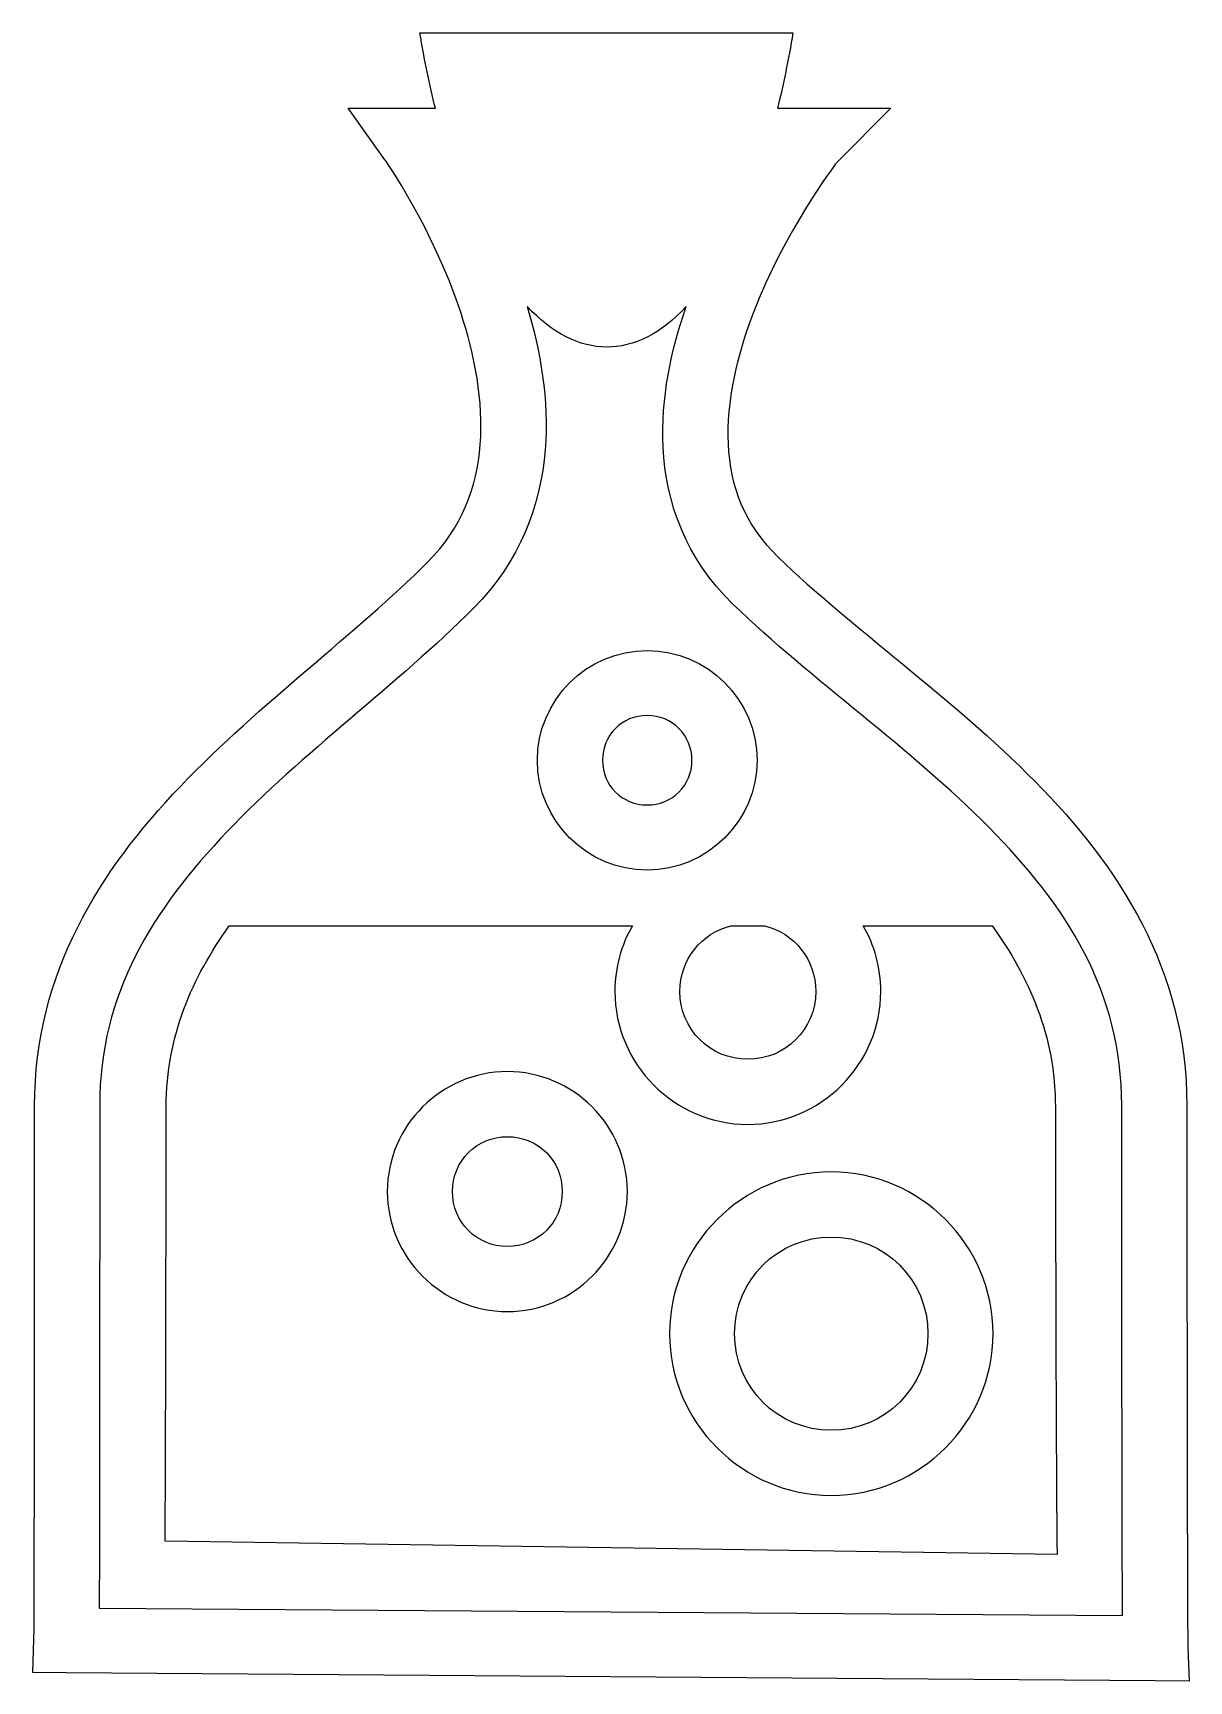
# Model space of a CAD drawing. Header units: centimetres. Extents: x -7.6 to 6.4, y -10.1 to 9.9.
import ezdxf

# ---------------------------------------------------------------- set-up
doc = ezdxf.new("R2010")
doc.units = ezdxf.units.CM
doc.header["$MEASUREMENT"] = 0
doc.layers.add('Layer 1', color=7, linetype='Continuous')

msp = doc.modelspace()

# ---------------------------------------------------------------- linework, layer by layer
at = {"layer": 'Layer 1'}
for points, knots in [([(-2.94248, 9.89893), (-2.88749, 9.57441), (-2.82546, 9.27021), (-2.75542, 8.98705), (-2.75542, 8.98705), (-2.75542, 8.98705), (-3.80958, 8.98705), (-3.80958, 8.98705), (-3.80958, 8.98705), (-3.80958, 8.98705), (-3.36555, 8.36381), (-3.36555, 8.36381), (-3.36555, 8.36381), (-3.36555, 8.36381), (-2.78954, 7.54904), (-2.4484, 6.51626), (-2.4484, 6.51626), (-2.27775, 5.99991), (-2.1711, 5.43663), (-2.21247, 4.91388), (-2.21247, 4.91388), (-2.25379, 4.39125), (-2.42888, 3.91366), (-2.84891, 3.49206), (-2.84891, 3.49206), (-3.7029, 2.635), (-4.86833, 1.79547), (-5.84149, 0.77619), (-5.84149, 0.77619), (-6.81473, -0.24301), (-7.60597, -1.48123), (-7.60601, -3.08876), (-7.60601, -3.08876), (-7.60601, -3.1747), (-7.60593, -4.75279), (-7.60728, -6.32781), (-7.60728, -6.32781), (-7.60804, -7.1153), (-7.60897, -7.90224), (-7.60998, -8.50338), (-7.60998, -8.50338), (-7.6104, -8.80404), (-7.6107, -9.05861), (-7.61125, -9.24258), (-7.61125, -9.24258), (-7.6118, -9.42669), (-7.6142, -9.5639), (-7.61391, -9.5523), (-7.61391, -9.5523), (-7.61391, -9.5523), (-7.62572, -9.95559), (-7.62572, -9.95559), (-7.62572, -9.95559), (-7.62572, -9.95559), (-7.22251, -9.9582), (-7.22251, -9.9582), (-7.22251, -9.9582), (-7.22251, -9.9582), (5.95625, -10.05434), (5.95625, -10.05434), (5.95625, -10.05434), (5.95625, -10.05434), (6.36739, -10.05704), (6.36739, -10.05704), (6.36739, -10.05704), (6.36739, -10.05704), (6.35288, -9.6459), (6.35288, -9.6459), (6.35288, -9.6459), (6.35318, -9.65476), (6.35107, -9.51349), (6.35027, -9.32568), (6.35027, -9.32568), (6.34943, -9.13786), (6.34833, -8.88039), (6.34761, -8.57593), (6.34761, -8.57593), (6.34622, -7.9669), (6.34474, -7.17072), (6.34373, -6.37527), (6.34373, -6.37527), (6.34162, -4.78427), (6.34107, -3.19049), (6.34107, -3.08878), (6.34107, -3.08878), (6.34107, -1.44549), (5.51782, -0.19058), (4.5055, 0.83411), (4.5055, 0.83411), (3.49305, 1.85888), (2.28186, 2.69465), (1.39561, 3.55002), (1.39561, 3.55002), (0.97541, 3.95555), (0.81268, 4.4129), (0.78805, 4.92314), (0.78805, 4.92314), (0.76347, 5.43337), (0.89457, 5.991), (1.09115, 6.50444), (1.09115, 6.50444), (1.47079, 7.49602), (2.06207, 8.2771), (2.10318, 8.33086), (2.10318, 8.33086), (2.10318, 8.33086), (2.75805, 8.98708), (2.75805, 8.98708), (2.75805, 8.98708), (2.75805, 8.98708), (1.38636, 8.98705), (1.38636, 8.98705), (1.38636, 8.98705), (1.45581, 9.27008), (1.51885, 9.5742), (1.5735, 9.89893), (1.5735, 9.89893), (1.5735, 9.89893), (-2.94248, 9.89893), (-2.94248, 9.89893)], [0, 0, 0, 0, 0.03225806, 0.03225806, 0.03225806, 0.03225806, 0.06451613, 0.06451613, 0.06451613, 0.06451613, 0.09677419, 0.09677419, 0.09677419, 0.09677419, 0.12903226, 0.12903226, 0.12903226, 0.12903226, 0.16129032, 0.16129032, 0.16129032, 0.16129032, 0.19354839, 0.19354839, 0.19354839, 0.19354839, 0.22580645, 0.22580645, 0.22580645, 0.22580645, 0.25806452, 0.25806452, 0.25806452, 0.25806452, 0.29032258, 0.29032258, 0.29032258, 0.29032258, 0.32258065, 0.32258065, 0.32258065, 0.32258065, 0.35483871, 0.35483871, 0.35483871, 0.35483871, 0.38709677, 0.38709677, 0.38709677, 0.38709677, 0.41935484, 0.41935484, 0.41935484, 0.41935484, 0.4516129, 0.4516129, 0.4516129, 0.4516129, 0.48387097, 0.48387097, 0.48387097, 0.48387097, 0.51612903, 0.51612903, 0.51612903, 0.51612903, 0.5483871, 0.5483871, 0.5483871, 0.5483871, 0.58064516, 0.58064516, 0.58064516, 0.58064516, 0.61290323, 0.61290323, 0.61290323, 0.61290323, 0.64516129, 0.64516129, 0.64516129, 0.64516129, 0.67741935, 0.67741935, 0.67741935, 0.67741935, 0.70967742, 0.70967742, 0.70967742, 0.70967742, 0.74193548, 0.74193548, 0.74193548, 0.74193548, 0.77419355, 0.77419355, 0.77419355, 0.77419355, 0.80645161, 0.80645161, 0.80645161, 0.80645161, 0.83870968, 0.83870968, 0.83870968, 0.83870968, 0.87096774, 0.87096774, 0.87096774, 0.87096774, 0.90322581, 0.90322581, 0.90322581, 0.90322581, 0.93548387, 0.93548387, 0.93548387, 0.93548387, 1, 1, 1, 1]), ([(-1.64455, 6.58748), (-1.03227, 5.93295), (-0.33102, 5.9305), (0.28067, 6.58478), (0.28067, 6.58478), (0.09741, 6.05675), (-0.02716, 5.47618), (0.00131, 4.8849), (0.00131, 4.8849), (0.03353, 4.21751), (0.27903, 3.53194), (0.84737, 2.98338), (0.84737, 2.98338), (0.84737, 2.98338), (0.84737, 2.98211), (0.84737, 2.98211), (0.84737, 2.98211), (1.80425, 2.0585), (3.00578, 1.23172), (3.94545, 0.28066), (3.94545, 0.28066), (4.88495, -0.67044), (5.55302, -1.70431), (5.55302, -3.08881), (5.55302, -3.08881), (5.55302, -3.19634), (5.55361, -4.78531), (5.55568, -6.37665), (5.55568, -6.37665), (5.55669, -7.17223), (5.55821, -7.96765), (5.55964, -8.57723), (5.55964, -8.57723), (5.56031, -8.85533), (5.56154, -9.08059), (5.56225, -9.26372), (5.56225, -9.26372), (5.56225, -9.26372), (-6.82328, -9.17285), (-6.82328, -9.17285), (-6.82328, -9.17285), (-6.82273, -8.99406), (-6.82244, -8.77664), (-6.82193, -8.50483), (-6.82193, -8.50483), (-6.82096, -7.90326), (-6.82007, -7.11548), (-6.8194, -6.32791), (-6.8194, -6.32791), (-6.81792, -4.75268), (-6.81805, -3.17952), (-6.81805, -3.08886), (-6.81805, -3.08886), (-6.81805, -1.73548), (-6.17549, -0.71404), (-5.2723, 0.23187), (-5.2723, 0.23187), (-4.36919, 1.17778), (-3.21408, 2.01009), (-2.29161, 2.93589), (-2.29161, 2.93589), (-1.73339, 3.49618), (-1.47886, 4.18187), (-1.4259, 4.85192), (-1.4259, 4.85192), (-1.37804, 5.45564), (-1.48253, 6.04932), (-1.64458, 6.58738), (-1.64458, 6.58738), (-1.64458, 6.58738), (-1.64455, 6.58748), (-1.64455, 6.58748)], [0, 0, 0, 0, 0.05263158, 0.05263158, 0.05263158, 0.05263158, 0.10526316, 0.10526316, 0.10526316, 0.10526316, 0.15789474, 0.15789474, 0.15789474, 0.15789474, 0.21052632, 0.21052632, 0.21052632, 0.21052632, 0.26315789, 0.26315789, 0.26315789, 0.26315789, 0.31578947, 0.31578947, 0.31578947, 0.31578947, 0.36842105, 0.36842105, 0.36842105, 0.36842105, 0.42105263, 0.42105263, 0.42105263, 0.42105263, 0.47368421, 0.47368421, 0.47368421, 0.47368421, 0.52631579, 0.52631579, 0.52631579, 0.52631579, 0.57894737, 0.57894737, 0.57894737, 0.57894737, 0.63157895, 0.63157895, 0.63157895, 0.63157895, 0.68421053, 0.68421053, 0.68421053, 0.68421053, 0.73684211, 0.73684211, 0.73684211, 0.73684211, 0.78947368, 0.78947368, 0.78947368, 0.78947368, 0.84210526, 0.84210526, 0.84210526, 0.84210526, 0.89473684, 0.89473684, 0.89473684, 0.89473684, 1, 1, 1, 1]), ([(-0.19102, 2.42204), (-0.92095, 2.42204), (-1.52066, 1.82224), (-1.52066, 1.0924), (-1.52066, 1.0924), (-1.52066, 0.3626), (-0.9209, -0.23716), (-0.1911, -0.23716), (-0.1911, -0.23716), (0.53874, -0.23716), (1.13854, 0.3626), (1.13854, 1.0924), (1.13854, 1.0924), (1.13854, 1.82224), (0.53874, 2.42196), (-0.19102, 2.42196), (-0.19102, 2.42196), (-0.19102, 2.42196), (-0.19102, 2.42204), (-0.19102, 2.42204)], [0, 0, 0, 0, 0.16666667, 0.16666667, 0.16666667, 0.16666667, 0.33333333, 0.33333333, 0.33333333, 0.33333333, 0.5, 0.5, 0.5, 0.5, 0.66666667, 0.66666667, 0.66666667, 0.66666667, 1, 1, 1, 1]), ([(-0.19102, 1.63401), (0.11284, 1.63401), (0.35054, 1.39635), (0.35054, 1.0924), (0.35054, 1.0924), (0.35054, 0.7885), (0.11284, 0.55079), (-0.19107, 0.55079), (-0.19107, 0.55079), (-0.4951, 0.55079), (-0.73272, 0.78849), (-0.73272, 1.0924), (-0.73272, 1.0924), (-0.73272, 1.39635), (-0.49506, 1.63401), (-0.19111, 1.63401), (-0.19111, 1.63401), (-0.19111, 1.63401), (-0.19102, 1.63401), (-0.19102, 1.63401)], [0, 0, 0, 0, 0.16666667, 0.16666667, 0.16666667, 0.16666667, 0.33333333, 0.33333333, 0.33333333, 0.33333333, 0.5, 0.5, 0.5, 0.5, 0.66666667, 0.66666667, 0.66666667, 0.66666667, 1, 1, 1, 1]), ([(-5.24991, -0.91188), (-5.69752, -1.54229), (-6.0129, -2.24367), (-6.0129, -3.10461), (-6.0129, -3.10461), (-6.0129, -3.32907), (-6.01889, -8.14647), (-6.02741, -8.3638), (-6.02741, -8.3638), (-6.02741, -8.3638), (4.77155, -8.52446), (4.77155, -8.52446), (4.77155, -8.52446), (4.75873, -8.2561), (4.7492, -3.38452), (4.7492, -3.10461), (4.7492, -3.10461), (4.7492, -2.24481), (4.43252, -1.53807), (3.98486, -0.91188), (3.98486, -0.91188), (3.98486, -0.91188), (2.42466, -0.91188), (2.42466, -0.91188), (2.42466, -0.91188), (2.5593, -1.14667), (2.63676, -1.41819), (2.63676, -1.70649), (2.63676, -1.70649), (2.63676, -2.59067), (1.91084, -3.31672), (1.02653, -3.31672), (1.02653, -3.31672), (0.14227, -3.31672), (-0.58243, -2.59071), (-0.58243, -1.70645), (-0.58243, -1.70645), (-0.58243, -1.41811), (-0.50476, -1.14659), (-0.37033, -0.91179), (-0.37033, -0.91179), (-0.37033, -0.91179), (-5.24991, -0.9118), (-5.24991, -0.9118), (-5.24991, -0.9118), (-5.24991, -0.9118), (-5.24991, -0.91188), (-5.24991, -0.91188)], [0, 0, 0, 0, 0.07692308, 0.07692308, 0.07692308, 0.07692308, 0.15384615, 0.15384615, 0.15384615, 0.15384615, 0.23076923, 0.23076923, 0.23076923, 0.23076923, 0.30769231, 0.30769231, 0.30769231, 0.30769231, 0.38461538, 0.38461538, 0.38461538, 0.38461538, 0.46153846, 0.46153846, 0.46153846, 0.46153846, 0.53846154, 0.53846154, 0.53846154, 0.53846154, 0.61538462, 0.61538462, 0.61538462, 0.61538462, 0.69230769, 0.69230769, 0.69230769, 0.69230769, 0.76923077, 0.76923077, 0.76923077, 0.76923077, 0.84615385, 0.84615385, 0.84615385, 0.84615385, 1, 1, 1, 1]), ([(0.82228, -0.91188), (0.46491, -1.00107), (0.20557, -1.31872), (0.20557, -1.70649), (0.20557, -1.70649), (0.20557, -2.16486), (0.56809, -2.52877), (1.02658, -2.52877), (1.02658, -2.52877), (1.48495, -2.52877), (1.84886, -2.16478), (1.84886, -1.70649), (1.84886, -1.70649), (1.84886, -1.31867), (1.58847, -1.00102), (1.23076, -0.91183), (1.23076, -0.91183), (1.23076, -0.91183), (0.82228, -0.91184), (0.82228, -0.91184), (0.82228, -0.91184), (0.82228, -0.91184), (0.82228, -0.91188), (0.82228, -0.91188)], [0, 0, 0, 0, 0.14285714, 0.14285714, 0.14285714, 0.14285714, 0.28571429, 0.28571429, 0.28571429, 0.28571429, 0.42857143, 0.42857143, 0.42857143, 0.42857143, 0.57142857, 0.57142857, 0.57142857, 0.57142857, 0.71428571, 0.71428571, 0.71428571, 0.71428571, 1, 1, 1, 1]), ([(-1.88305, -2.67767), (-1.08523, -2.67767), (-0.43091, -3.33203), (-0.43091, -4.12985), (-0.43091, -4.12985), (-0.43091, -4.92758), (-1.08519, -5.5833), (-1.88301, -5.5833), (-1.88301, -5.5833), (-2.68083, -5.5833), (-3.33654, -4.92759), (-3.33654, -4.12977), (-3.33654, -4.12977), (-3.33654, -3.33204), (-2.68083, -2.67767), (-1.88301, -2.67767), (-1.88301, -2.67767), (-1.88301, -2.67767), (-1.88305, -2.67767), (-1.88305, -2.67767)], [0, 0, 0, 0, 0.16666667, 0.16666667, 0.16666667, 0.16666667, 0.33333333, 0.33333333, 0.33333333, 0.33333333, 0.5, 0.5, 0.5, 0.5, 0.66666667, 0.66666667, 0.66666667, 0.66666667, 1, 1, 1, 1]), ([(-1.88305, -3.4657), (-2.25497, -3.4657), (-2.54846, -3.75792), (-2.54846, -4.12985), (-2.54846, -4.12985), (-2.54846, -4.50178), (-2.25497, -4.79526), (-1.88305, -4.79526), (-1.88305, -4.79526), (-1.51113, -4.79526), (-1.2189, -4.50177), (-1.2189, -4.12985), (-1.2189, -4.12985), (-1.2189, -3.75793), (-1.51112, -3.4657), (-1.88305, -3.4657)], [0, 0, 0, 0, 0.2, 0.2, 0.2, 0.2, 0.4, 0.4, 0.4, 0.4, 0.6, 0.6, 0.6, 0.6, 1, 1, 1, 1]), ([(2.0373, -3.89265), (3.11385, -3.89265), (3.99541, -4.77417), (3.99541, -5.8508), (3.99541, -5.8508), (3.99541, -6.92735), (3.11389, -7.809), (2.03721, -7.809), (2.03721, -7.809), (0.96058, -7.809), (0.07906, -6.92744), (0.07906, -5.8508), (0.07906, -5.8508), (0.07906, -4.77417), (0.96058, -3.8926), (2.03726, -3.8926), (2.03726, -3.8926), (2.03726, -3.8926), (2.0373, -3.89265), (2.0373, -3.89265)], [0, 0, 0, 0, 0.16666667, 0.16666667, 0.16666667, 0.16666667, 0.33333333, 0.33333333, 0.33333333, 0.33333333, 0.5, 0.5, 0.5, 0.5, 0.66666667, 0.66666667, 0.66666667, 0.66666667, 1, 1, 1, 1]), ([(2.03713, -4.68064), (1.38635, -4.68064), (0.86697, -5.20002), (0.86697, -5.8508), (0.86697, -5.8508), (0.86697, -6.50158), (1.38635, -7.02096), (2.03713, -7.02096), (2.03713, -7.02096), (2.68791, -7.02096), (3.20729, -6.50145), (3.20729, -5.8508), (3.20729, -5.8508), (3.20729, -5.20002), (2.68795, -4.68064), (2.03713, -4.68064)], [0, 0, 0, 0, 0.2, 0.2, 0.2, 0.2, 0.4, 0.4, 0.4, 0.4, 0.6, 0.6, 0.6, 0.6, 1, 1, 1, 1])]:
    msp.add_open_spline(points, degree=3, knots=knots, dxfattribs=at)

doc.saveas('drawing.dxf')
